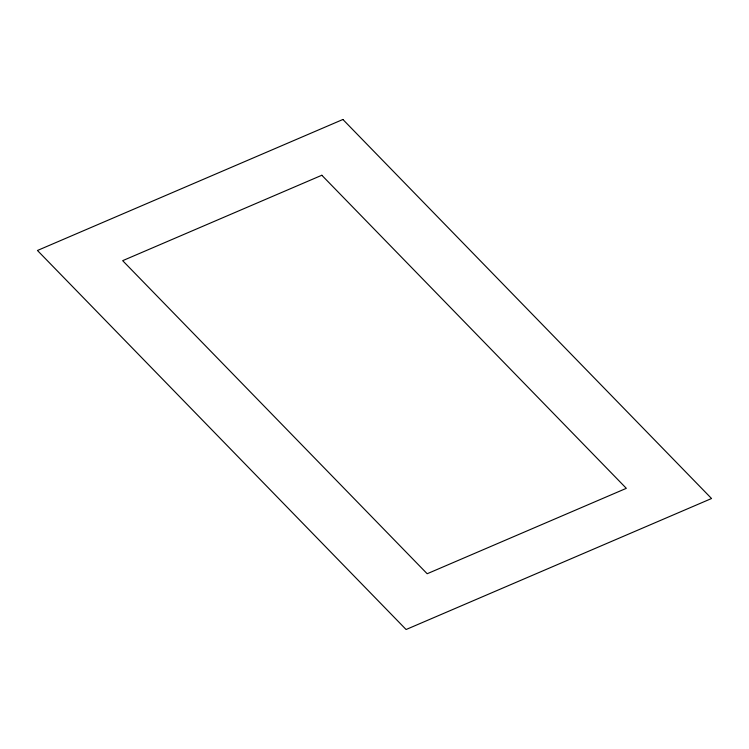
<?xml version="1.0" encoding="UTF-8"?>
<svg xmlns="http://www.w3.org/2000/svg" width="749" height="749" viewBox="0 0 749 749"><rect width="100%" height="100%" fill="white"/><g stroke="black" fill="none" stroke-linecap="round" stroke-linejoin="round"><path stroke-width="1.12" d="M342.902 119.484L37.45 250.484L406.098 629.516L711.55 498.516L342.902 119.484M321.827 175.257L122.667 260.671L427.173 573.743L626.333 488.329L321.827 175.257"/></g></svg>
